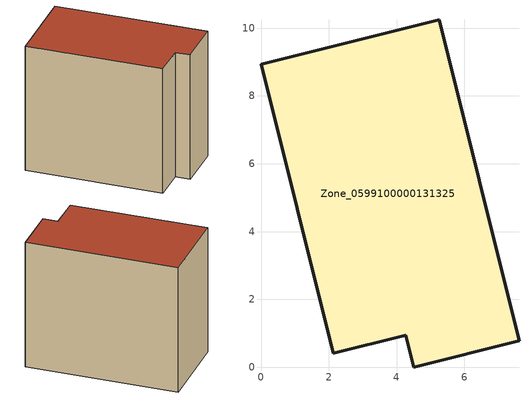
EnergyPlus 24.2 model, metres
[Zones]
Zone_0599100000131325
 floor ground (C_G): 4.27,0.94 2.14,0.41 0,8.94 5.25,10.25 7.61,0.78 4.51,0 z0
 wall outside (C_F): 5.25,10.25 0,8.94 2.14,0.41 4.27,0.94 4.51,0 7.61,0.78 5.25,10.25 z0:8.5
 roof outside (C_R): 4.51,0 7.61,0.78 5.25,10.25 0,8.94 2.14,0.41 4.27,0.94 z8.5
[BUILDING]
Pand.0599100000131325: North Axis=0; Terrain=City; Loads Convergence Tolerance Value=0.04; Temperature Convergence Tolerance Value=0.4; Solar Distribution=FullExterior; Maximum Number of Warmup Days=25; Minimum Number of Warmup Days=1
[Site:Location]
Rotterdam.The.Hague.AP_ZH_NLD Design_Conditions: Latitude=51.96; Longitude=4.45; Time Zone=1; Elevation=-4.5
[SITE:GROUNDTEMPERATURE:BUILDINGSURFACE]
18, 18, 18, 18, 18, 18, 18, 18, 18, 18, 18, 18
[MATERIAL] Thermal Absorptance=0.9; Solar Absorptance=0.7; Visible Absorptance=0.7
Name | Roughness | Thickness | Conductivity | Density | Specific Heat
G.TI.1975-1991 | MediumSmooth | 0.15 | 0.288461 | 540 | 1210
F.TI.1975-1991 | Rough | 0.3 | 0.230769 | 1920 | 840
R.TI.1975-1991 | MediumRough | 0.2 | 0.153846 | 1500 | 1000
[CONSTRUCTION]
C_G: G.TI.1975-1991
C_F: F.TI.1975-1991
C_R: R.TI.1975-1991
[ZONE]
Zone_0599100000131325: Type=1; Multiplier=1; Ceiling Height=Autocalculate; Volume=Autocalculate; Floor Area=autocalculate; Part of Total Floor Area=Yes
[ZONEINFILTRATION:DESIGNFLOWRATE]
Infil_Zone_0599100000131325: Zone or ZoneList or Space or SpaceList=Zone_0599100000131325; Schedule=AlwaysOn; Design Flow Rate Calculation Method=Flow/Area; Flow Rate per Floor Area=0.003; Constant Term Coefficient=1; Temperature Term Coefficient=0; Velocity Term Coefficient=0; Velocity Squared Term Coefficient=0
[HVACTEMPLATE:ZONE:IDEALLOADSAIRSYSTEM]
Zone_0599100000131325: Maximum Heating Supply Air Temperature=50; Minimum Cooling Supply Air Temperature=13; Maximum Heating Supply Air Humidity Ratio=0.0156; Minimum Cooling Supply Air Humidity Ratio=0.0077; Heating Limit=NoLimit; Cooling Limit=NoLimit; Dehumidification Control Type=ConstantSensibleHeatRatio; Cooling Sensible Heat Ratio=0.7; Dehumidification Setpoint=60; Humidification Control Type=None; Humidification Setpoint=30; Outdoor Air Method=None; Outdoor Air Flow Rate per Person=0.00944; Outdoor Air Flow Rate per Zone Floor Area=0; Outdoor Air Flow Rate per Zone=0; Demand Controlled Ventilation Type=None; Outdoor Air Economizer Type=NoEconomizer; Heat Recovery Type=None; Sensible Heat Recovery Effectiveness=0.7; Latent Heat Recovery Effectiveness=0.65
[ZONECONTROL:THERMOSTAT]
ThermostatControl_Zone_0599100000131325: Zone or ZoneList=Zone_0599100000131325; Control Type Schedule=DualSetpointControlType; Control 1=Thermostat_Zone_0599100000131325; Temperature Difference Between Cutout And Setpoint=0
[THERMOSTATSETPOINT:DUALSETPOINT]
Thermostat_Zone_0599100000131325: Heating Setpoint Temperature Schedule=HeatingSetpoint_Zone_0599100000131325; Cooling Setpoint Temperature Schedule=CoolingSetpoint_Zone_0599100000131325
[SCHEDULE:COMPACT]
HeatingSetpoint_Zone_0599100000131325: Through: 12/31, For: AllDays, Until: 24:00, 21
CoolingSetpoint_Zone_0599100000131325: Through: 12/31, For: AllDays, Until: 24:00, 24
DualSetpointControlType: Through: 12/31, For: AllDays, Until: 24:00, 4
AlwaysOn: Through: 12/31, For: AllDays, Until: 24:00, 1
